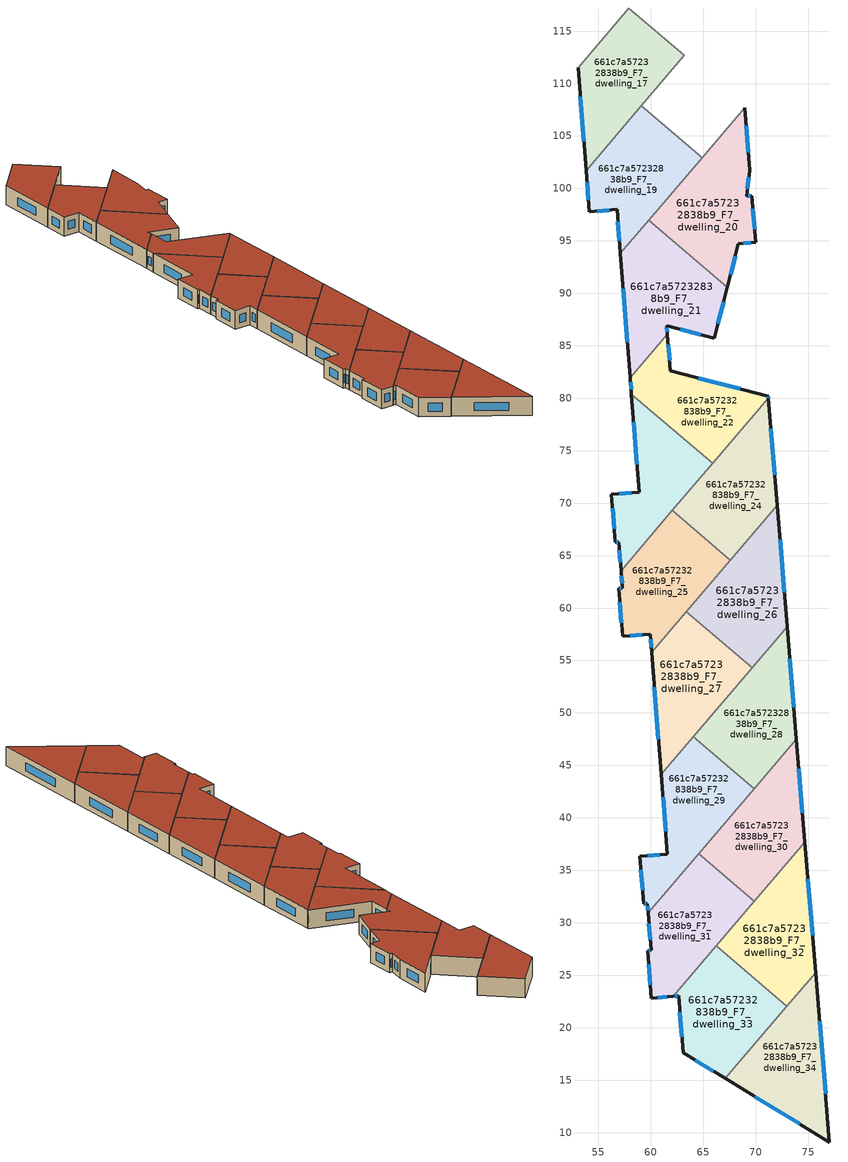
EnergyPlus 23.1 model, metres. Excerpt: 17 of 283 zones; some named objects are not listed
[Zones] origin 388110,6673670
661c7a57232838b9_F7_dwelling_17
 floor to 661c7a57232838b9_F6_dwelling_17 (EU_floor_Construction): 63.2,112.68 53.82,101.71 53.06,111.53 57.9,117.2 z21
 wall outside (EU_wall_Construction): 53.06,111.53 53.82,101.71 z21:24
 wall to 661c7a57232838b9_F7_dwelling_15 (EU_wall_Construction): 57.9,117.2 53.06,111.53 z21:24
 wall to 661c7a57232838b9_F7_dwelling_16 (EU_wall_Construction): 63.2,112.68 57.9,117.2 z21:24
 wall to 661c7a57232838b9_F7_dwelling_19 (EU_wall_Construction): 53.82,101.71 59.1,107.88 z21:24
 wall to 661c7a57232838b9_F7_dwelling_18 (EU_wall_Construction): 59.1,107.89 63.2,112.68 z21:24
 window (EU_Window_Construction): 53.28,108.72 53.6,104.51 z21.86:23.14
 roof outside (EU_roof_Construction): 53.82,101.71 63.2,112.68 57.9,117.2 53.06,111.53 z24
661c7a57232838b9_F7_dwelling_19
 floor to 661c7a57232838b9_F6_dwelling_19 (EU_floor_Construction): 64.89,102.94 57.1,93.82 56.77,97.99 54.13,97.79 53.82,101.71 59.1,107.88 z21
 wall outside (EU_wall_Construction): 53.82,101.71 54.13,97.79 56.77,97.99 57.1,93.82 z21:24
 wall to 661c7a57232838b9_F7_dwelling_18 (EU_wall_Construction): 64.89,102.94 59.1,107.88 z21:24
 wall to 661c7a57232838b9_F7_dwelling_21 (EU_wall_Construction): 57.1,93.82 59.8,96.99 z21:24
 wall to 661c7a57232838b9_F7_dwelling_20 (EU_wall_Construction): 59.8,96.99 64.89,102.94 z21:24
 window (EU_Window_Construction): 53.91,100.59 54.04,98.91 / 56.87,96.8 57.01,95.02 / 54.89,97.85 56.02,97.93 z21.86:23.14
 roof outside (EU_roof_Construction): 57.1,93.82 64.89,102.94 59.1,107.88 53.82,101.71 54.13,97.79 56.77,97.99 z24
661c7a57232838b9_F7_dwelling_20
 floor to 661c7a57232838b9_F6_dwelling_20 (EU_floor_Construction): 68.94,107.68 69.43,101.76 69.12,99.28 69.61,99.31 69.99,94.85 68.35,94.71 67.29,90.59 59.8,96.99 z21
 wall outside (EU_wall_Construction): 67.29,90.59 68.35,94.71 69.99,94.85 69.61,99.31 69.12,99.28 69.43,101.76 68.94,107.68 z21:24
 wall to 661c7a57232838b9_F7_dwelling_21 (EU_wall_Construction): 59.8,96.99 67.29,90.59 z21:24
 wall to 661c7a57232838b9_F7_dwelling_18 (EU_wall_Construction): 68.94,107.68 64.89,102.94 z21:24
 window (EU_Window_Construction): 69.21,99.99 69.34,101.05 / 69.47,99.3 69.26,99.29 / 69.88,96.13 69.72,98.04 / 68.82,94.75 69.52,94.81 / 67.59,91.77 68.05,93.54 / 69.29,103.45 69.08,105.99 z21.86:23.14
 roof outside (EU_roof_Construction): 67.29,90.59 68.35,94.71 69.99,94.85 69.61,99.31 69.12,99.28 69.43,101.76 68.94,107.68 59.8,96.99 z24
661c7a57232838b9_F7_dwelling_21
 floor to 661c7a57232838b9_F6_dwelling_21 (EU_floor_Construction): 67.29,90.59 66.03,85.7 61.51,86.93 61.58,86.12 58.03,81.96 57.1,93.82 59.8,96.99 z21
 wall outside (EU_wall_Construction): 57.1,93.82 58.03,81.96 / 61.58,86.12 61.51,86.93 66.03,85.7 67.29,90.59 z21:24
 wall to 661c7a57232838b9_F7_dwelling_22 (EU_wall_Construction): 58.03,81.96 61.58,86.12 z21:24
 window (EU_Window_Construction): 57.36,90.43 57.76,85.35 / 66.39,87.1 66.93,89.19 / 62.8,86.58 64.74,86.05 / 61.56,86.35 61.53,86.7 z21.86:23.14
 roof outside (EU_roof_Construction): 66.03,85.7 67.29,90.59 59.8,96.99 57.1,93.82 58.03,81.96 61.58,86.12 61.51,86.93 z24
661c7a57232838b9_F7_dwelling_22
 floor to 661c7a57232838b9_F6_dwelling_22 (EU_floor_Construction): 71.19,80.2 71.21,80.01 65.89,73.78 58.15,80.39 58.03,81.96 61.58,86.12 61.87,82.6 z21
 wall outside (EU_wall_Construction): 71.21,80.01 71.19,80.2 61.87,82.6 61.58,86.12 / 58.03,81.96 58.15,80.39 z21:24
 wall to 661c7a57232838b9_F7_dwelling_23 (EU_wall_Construction): 58.15,80.39 65.89,73.78 z21:24
 wall to 661c7a57232838b9_F7_dwelling_24 (EU_wall_Construction): 65.89,73.78 71.21,80.01 z21:24
 window (EU_Window_Construction): 61.79,83.6 61.66,85.11 / 68.53,80.89 64.53,81.91 / 71.21,80.07 71.2,80.15 / 58.06,81.51 58.11,80.84 z21.86:23.14
 roof outside (EU_roof_Construction): 65.89,73.78 71.21,80.01 71.19,80.2 61.87,82.6 61.58,86.12 58.03,81.96 58.15,80.39 z24
661c7a57232838b9_F7_dwelling_23
 floor to 661c7a57232838b9_F6_dwelling_23 (EU_floor_Construction): 65.89,73.78 57.16,63.57 56.95,66.29 56.6,66.26 56.24,70.83 58.88,71.03 58.15,80.39 z21
 wall outside (EU_wall_Construction): 58.15,80.39 58.88,71.03 56.24,70.83 56.6,66.26 56.95,66.29 57.16,63.57 z21:24
 wall to 661c7a57232838b9_F7_dwelling_25 (EU_wall_Construction): 57.16,63.57 62.06,69.3 z21:24
 wall to 661c7a57232838b9_F7_dwelling_24 (EU_wall_Construction): 62.06,69.3 65.89,73.78 z21:24
 window (EU_Window_Construction): 57.01,65.51 57.1,64.35 / 56.7,66.27 56.85,66.28 / 56.34,69.52 56.5,67.57 / 58.13,70.97 57,70.89 / 58.36,77.72 58.67,73.71 z21.86:23.14
 roof outside (EU_roof_Construction): 57.16,63.57 65.89,73.78 58.15,80.39 58.88,71.03 56.24,70.83 56.6,66.26 56.95,66.29 z24
661c7a57232838b9_F7_dwelling_24
 floor to 661c7a57232838b9_F6_dwelling_24 (EU_floor_Construction): 71.21,80.01 72.05,69.8 67.58,64.58 62.05,69.3 z21
 wall outside (EU_wall_Construction): 72.05,69.8 71.21,80.01 z21:24
 wall to 661c7a57232838b9_F7_dwelling_25 (EU_wall_Construction): 62.05,69.3 67.58,64.58 z21:24
 wall to 661c7a57232838b9_F7_dwelling_26 (EU_wall_Construction): 67.58,64.58 72.05,69.8 z21:24
 window (EU_Window_Construction): 71.81,72.72 71.45,77.09 z21.86:23.14
 roof outside (EU_roof_Construction): 67.58,64.58 72.05,69.8 71.21,80.01 62.05,69.3 z24
661c7a57232838b9_F7_dwelling_25
 floor to 661c7a57232838b9_F6_dwelling_25 (EU_floor_Construction): 67.58,64.58 60.08,55.79 59.94,57.52 57.3,57.31 56.94,61.87 57.29,61.9 57.16,63.57 62.05,69.3 z21
 wall outside (EU_wall_Construction): 57.16,63.57 57.29,61.9 56.94,61.87 57.3,57.31 59.94,57.52 60.08,55.79 z21:24
 wall to 661c7a57232838b9_F7_dwelling_27 (EU_wall_Construction): 60.08,55.79 63.39,59.66 z21:24
 wall to 661c7a57232838b9_F7_dwelling_26 (EU_wall_Construction): 63.39,59.66 67.58,64.58 z21:24
 window (EU_Window_Construction): 57.04,60.57 57.2,58.61 / 57.19,61.89 57.04,61.88 / 57.2,63.09 57.25,62.38 / 59.98,57.02 60.04,56.28 / 58.05,57.37 59.19,57.46 z21.86:23.14
 roof outside (EU_roof_Construction): 60.08,55.79 67.58,64.58 62.05,69.3 57.16,63.57 57.29,61.9 56.94,61.87 57.3,57.31 59.94,57.52 z24
661c7a57232838b9_F7_dwelling_26
 floor to 661c7a57232838b9_F6_dwelling_26 (EU_floor_Construction): 72.05,69.8 73,58.2 69.67,54.3 63.39,59.66 z21
 wall outside (EU_wall_Construction): 73,58.2 72.05,69.8 z21:24
 wall to 661c7a57232838b9_F7_dwelling_27 (EU_wall_Construction): 63.39,59.66 69.67,54.3 z21:24
 wall to 661c7a57232838b9_F7_dwelling_28 (EU_wall_Construction): 69.67,54.3 73,58.2 z21:24
 window (EU_Window_Construction): 72.73,61.51 72.32,66.48 z21.86:23.14
 roof outside (EU_roof_Construction): 69.67,54.3 73,58.2 72.05,69.8 63.39,59.66 z24
661c7a57232838b9_F7_dwelling_27
 floor to 661c7a57232838b9_F6_dwelling_27 (EU_floor_Construction): 69.67,54.3 60.99,44.14 60.08,55.79 63.39,59.66 z21
 wall outside (EU_wall_Construction): 60.08,55.79 60.99,44.14 z21:24
 wall to 661c7a57232838b9_F7_dwelling_29 (EU_wall_Construction): 60.99,44.14 64.04,47.72 z21:24
 wall to 661c7a57232838b9_F7_dwelling_28 (EU_wall_Construction): 64.04,47.72 69.67,54.3 z21:24
 window (EU_Window_Construction): 60.34,52.46 60.73,47.47 z21.86:23.14
 roof outside (EU_roof_Construction): 60.99,44.14 69.67,54.3 63.39,59.66 60.08,55.79 z24
661c7a57232838b9_F7_dwelling_28
 floor to 661c7a57232838b9_F6_dwelling_28 (EU_floor_Construction): 73,58.2 73.88,47.5 69.83,42.77 64.04,47.72 z21
 wall outside (EU_wall_Construction): 73.88,47.5 73,58.2 z21:24
 wall to 661c7a57232838b9_F7_dwelling_29 (EU_wall_Construction): 64.04,47.72 69.83,42.77 z21:24
 wall to 661c7a57232838b9_F7_dwelling_30 (EU_wall_Construction): 69.83,42.77 73.88,47.5 z21:24
 window (EU_Window_Construction): 73.63,50.56 73.25,55.14 z21.86:23.14
 roof outside (EU_roof_Construction): 69.83,42.77 73.88,47.5 73,58.2 64.04,47.72 z24
661c7a57232838b9_F7_dwelling_29
 floor to 661c7a57232838b9_F6_dwelling_29 (EU_floor_Construction): 69.83,42.77 59.74,30.95 59.66,31.83 59.32,31.8 58.94,36.32 61.58,36.54 60.99,44.14 64.04,47.72 z21
 wall outside (EU_wall_Construction): 60.99,44.14 61.58,36.54 58.94,36.32 59.32,31.8 59.66,31.83 59.74,30.95 z21:24
 wall to 661c7a57232838b9_F7_dwelling_31 (EU_wall_Construction): 59.74,30.95 64.54,36.58 z21:24
 wall to 661c7a57232838b9_F7_dwelling_30 (EU_wall_Construction): 64.54,36.58 69.83,42.77 z21:24
 window (EU_Window_Construction): 59.68,31.58 59.72,31.2 / 59.41,31.81 59.56,31.82 / 59.05,35.03 59.21,33.09 / 60.83,36.47 59.7,36.38 / 61.16,41.97 61.41,38.71 z21.86:23.14
 roof outside (EU_roof_Construction): 61.58,36.54 58.94,36.32 59.32,31.8 59.66,31.83 59.74,30.95 69.83,42.77 64.04,47.72 60.99,44.14 z24
661c7a57232838b9_F7_dwelling_30
 floor to 661c7a57232838b9_F6_dwelling_30 (EU_floor_Construction): 73.88,47.5 74.68,37.67 69.86,32.03 64.54,36.58 z21
 wall outside (EU_wall_Construction): 74.68,37.67 73.88,47.5 z21:24
 wall to 661c7a57232838b9_F7_dwelling_31 (EU_wall_Construction): 64.54,36.58 69.86,32.03 z21:24
 wall to 661c7a57232838b9_F7_dwelling_32 (EU_wall_Construction): 69.86,32.03 74.68,37.67 z21:24
 window (EU_Window_Construction): 74.45,40.48 74.11,44.69 z21.86:23.14
 roof outside (EU_roof_Construction): 69.86,32.03 74.68,37.67 73.88,47.5 64.54,36.58 z24
661c7a57232838b9_F7_dwelling_31
 floor to 661c7a57232838b9_F6_dwelling_31 (EU_floor_Construction): 69.86,32.03 62.13,22.98 60.05,22.81 59.68,27.33 60.03,27.36 59.74,30.95 64.54,36.58 z21
 wall outside (EU_wall_Construction): 59.74,30.95 60.03,27.36 59.68,27.33 60.05,22.81 62.13,22.98 z21:24
 wall to 661c7a57232838b9_F7_dwelling_33 (EU_wall_Construction): 62.13,22.98 66.23,27.78 z21:24
 wall to 661c7a57232838b9_F7_dwelling_32 (EU_wall_Construction): 66.23,27.78 69.86,32.03 z21:24
 window (EU_Window_Construction): 59.93,27.35 59.78,27.34 / 59.82,29.92 59.95,28.39 / 60.65,22.86 61.53,22.93 / 59.79,26.04 59.95,24.1 z21.86:23.14
 roof outside (EU_roof_Construction): 62.13,22.98 69.86,32.03 64.54,36.58 59.74,30.95 60.03,27.36 59.68,27.33 60.05,22.81 z24
661c7a57232838b9_F7_dwelling_32
 floor to 661c7a57232838b9_F6_dwelling_32 (EU_floor_Construction): 74.68,37.67 75.7,25.24 72.97,22.03 66.23,27.78 z21
 wall outside (EU_wall_Construction): 75.7,25.24 74.68,37.67 z21:24
 wall to 661c7a57232838b9_F7_dwelling_33 (EU_wall_Construction): 66.23,27.78 72.97,22.03 z21:24
 wall to 661c7a57232838b9_F7_dwelling_34 (EU_wall_Construction): 72.97,22.03 75.7,25.24 z21:24
 window (EU_Window_Construction): 75.41,28.79 74.97,34.12 z21.86:23.14
 roof outside (EU_roof_Construction): 72.97,22.03 75.7,25.24 74.68,37.67 66.23,27.78 z24
661c7a57232838b9_F7_dwelling_33
 floor to 661c7a57232838b9_F6_dwelling_33 (EU_floor_Construction): 72.97,22.03 67.09,15.16 63.09,17.59 62.64,23.02 62.13,22.98 66.23,27.78 z21
 wall outside (EU_wall_Construction): 62.13,22.98 62.64,23.02 63.09,17.59 67.09,15.16 z21:24
 wall to 661c7a57232838b9_F7_dwelling_34 (EU_wall_Construction): 67.09,15.16 72.96,22.03 z21:24
 window (EU_Window_Construction): 62.28,22.99 62.5,23.01 / 64.23,16.9 65.94,15.85 / 62.77,21.47 62.96,19.14 z21.86:23.14
 roof outside (EU_roof_Construction): 67.09,15.16 72.97,22.03 66.23,27.78 62.13,22.98 62.64,23.02 63.09,17.59 z24
661c7a57232838b9_F7_dwelling_34
 floor to 661c7a57232838b9_F6_dwelling_34 (EU_floor_Construction): 75.7,25.24 77.03,9.09 67.09,15.16 z21
 wall outside (EU_wall_Construction): 67.09,15.16 77.03,9.09 75.7,25.24 z21:24
 window (EU_Window_Construction): 76.65,13.71 76.08,20.63 / 69.93,13.42 74.19,10.83 z21.86:23.14
 roof outside (EU_roof_Construction): 77.03,9.09 75.7,25.24 67.09,15.16 z24
[Building]
EU S2 Campaign: North Axis=0; Terrain=City; Solar Distribution=FullExterior
[Site:Location]
Helsinki-Vantaa.AP: Latitude=60.317; Longitude=24.963; Time Zone=2; Elevation=54.6
[SizingPeriod:WeatherFileDays]
AnnualSizingPeriod: Begin Month=1; Begin Day of Month=1; End Month=12; End Day of Month=31; Day of Week for Start Day=Monday; Use Weather File Daylight Saving Period=No; Use Weather File Rain and Snow Indicators=No
[MATERIAL]
EU_InternalMass_Material: Roughness=MediumRough; Thickness=0.1; Conductivity=1; Density=1800; Specific Heat=900; Thermal Absorptance=0.9; Solar Absorptance=0.7; Visible Absorptance=0.7
[MATERIAL:NOMASS] Roughness=MediumRough; Thermal Absorptance=0.9; Solar Absorptance=0.7; Visible Absorptance=0.7
Name | Thermal Resistance
EU_wall_NoMass | 5.91765
EU_roof_NoMass | 11.1778
EU_floor_NoMass | 6.2875
[WINDOWMATERIAL:SIMPLEGLAZINGSYSTEM]
EU_Window_SimpleGlazing: UFactor=0.994035; Solar Heat Gain Coefficient=0.7; Visible Transmittance=0.7
[CONSTRUCTION]
EU_wall_Construction: EU_wall_NoMass
EU_roof_Construction: EU_roof_NoMass
EU_floor_Construction: EU_floor_NoMass
EU_Window_Construction: EU_Window_SimpleGlazing
EU_InternalMass_Construction: EU_InternalMass_Material
[ZONE] Type=1; Multiplier=1; Ceiling Height=autocalculate; Floor Area=autocalculate; Part of Total Floor Area=Yes
Name | Volume
661c7a57232838b9_F7_dwelling_17; 661c7a57232838b9_F7_dwelling_30 | 228.66
661c7a57232838b9_F7_dwelling_19 | 228.667
661c7a57232838b9_F7_dwelling_20 | 254.632
661c7a57232838b9_F7_dwelling_21 | 254.65
661c7a57232838b9_F7_dwelling_22 | 202.688
661c7a57232838b9_F7_dwelling_23 | 202.687
661c7a57232838b9_F7_dwelling_24 | 228.665
661c7a57232838b9_F7_dwelling_25 | 228.644
661c7a57232838b9_F7_dwelling_26 | 228.668
661c7a57232838b9_F7_dwelling_27 | 228.65
661c7a57232838b9_F7_dwelling_28; 661c7a57232838b9_F7_dwelling_34 | 228.672
661c7a57232838b9_F7_dwelling_29 | 228.681
661c7a57232838b9_F7_dwelling_31 | 228.628
661c7a57232838b9_F7_dwelling_32 | 228.674
661c7a57232838b9_F7_dwelling_33 | 228.654
[INTERNALMASS] Construction=EU_InternalMass_Construction
Name | Zone or ZoneList | Surface Area
661c7a57232838b9_F7_dwelling_17_EU_InternalMass | 661c7a57232838b9_F7_dwelling_17 | 76.221
661c7a57232838b9_F7_dwelling_19_EU_InternalMass | 661c7a57232838b9_F7_dwelling_19 | 76.2228
661c7a57232838b9_F7_dwelling_20_EU_InternalMass | 661c7a57232838b9_F7_dwelling_20 | 84.8793
661c7a57232838b9_F7_dwelling_21_EU_InternalMass | 661c7a57232838b9_F7_dwelling_21 | 84.8827
661c7a57232838b9_F7_dwelling_22_EU_InternalMass | 661c7a57232838b9_F7_dwelling_22 | 67.561
661c7a57232838b9_F7_dwelling_23_EU_InternalMass | 661c7a57232838b9_F7_dwelling_23 | 67.5632
661c7a57232838b9_F7_dwelling_24_EU_InternalMass | 661c7a57232838b9_F7_dwelling_24 | 76.2218
661c7a57232838b9_F7_dwelling_25_EU_InternalMass | 661c7a57232838b9_F7_dwelling_25 | 76.2144
661c7a57232838b9_F7_dwelling_26_EU_InternalMass | 661c7a57232838b9_F7_dwelling_26 | 76.2258
661c7a57232838b9_F7_dwelling_27_EU_InternalMass | 661c7a57232838b9_F7_dwelling_27 | 76.2132
661c7a57232838b9_F7_dwelling_28_EU_InternalMass | 661c7a57232838b9_F7_dwelling_28 | 76.2198
661c7a57232838b9_F7_dwelling_29_EU_InternalMass | 661c7a57232838b9_F7_dwelling_29 | 76.2285
661c7a57232838b9_F7_dwelling_30_EU_InternalMass | 661c7a57232838b9_F7_dwelling_30 | 76.2175
661c7a57232838b9_F7_dwelling_31_EU_InternalMass | 661c7a57232838b9_F7_dwelling_31 | 76.2077
661c7a57232838b9_F7_dwelling_32_EU_InternalMass | 661c7a57232838b9_F7_dwelling_32 | 76.2223
661c7a57232838b9_F7_dwelling_33_EU_InternalMass | 661c7a57232838b9_F7_dwelling_33 | 76.2184
661c7a57232838b9_F7_dwelling_34_EU_InternalMass | 661c7a57232838b9_F7_dwelling_34 | 76.224
[OTHEREQUIPMENT] Fuel Type=Electricity; Design Level Calculation Method=Watts/Area; Power per Zone Floor Area=1; Fraction Latent=0; Fraction Radiant=0; Fraction Lost=0; Carbon Dioxide Generation Rate=0; EndUse Subcategory=EU_Step8_InternalGains
Name | Zone or ZoneList or Space or SpaceList | Schedule
EU_Step8_InternalGain_661c7a57232838b9_F7_dwelling_17_f000 | 661c7a57232838b9_F7_dwelling_17 | EU_Step8_GainSchedule_661c7a57232838b9_F7_dwelling_17_f000
EU_Step8_InternalGain_661c7a57232838b9_F7_dwelling_19_f000 | 661c7a57232838b9_F7_dwelling_19 | EU_Step8_GainSchedule_661c7a57232838b9_F7_dwelling_19_f000
EU_Step8_InternalGain_661c7a57232838b9_F7_dwelling_20_f000 | 661c7a57232838b9_F7_dwelling_20 | EU_Step8_GainSchedule_661c7a57232838b9_F7_dwelling_20_f000
EU_Step8_InternalGain_661c7a57232838b9_F7_dwelling_21_f000 | 661c7a57232838b9_F7_dwelling_21 | EU_Step8_GainSchedule_661c7a57232838b9_F7_dwelling_21_f000
EU_Step8_InternalGain_661c7a57232838b9_F7_dwelling_22_f000 | 661c7a57232838b9_F7_dwelling_22 | EU_Step8_GainSchedule_661c7a57232838b9_F7_dwelling_22_f000
EU_Step8_InternalGain_661c7a57232838b9_F7_dwelling_23_f000 | 661c7a57232838b9_F7_dwelling_23 | EU_Step8_GainSchedule_661c7a57232838b9_F7_dwelling_23_f000
EU_Step8_InternalGain_661c7a57232838b9_F7_dwelling_24_f000 | 661c7a57232838b9_F7_dwelling_24 | EU_Step8_GainSchedule_661c7a57232838b9_F7_dwelling_24_f000
EU_Step8_InternalGain_661c7a57232838b9_F7_dwelling_25_f000 | 661c7a57232838b9_F7_dwelling_25 | EU_Step8_GainSchedule_661c7a57232838b9_F7_dwelling_25_f000
EU_Step8_InternalGain_661c7a57232838b9_F7_dwelling_26_f000 | 661c7a57232838b9_F7_dwelling_26 | EU_Step8_GainSchedule_661c7a57232838b9_F7_dwelling_26_f000
EU_Step8_InternalGain_661c7a57232838b9_F7_dwelling_27_f000 | 661c7a57232838b9_F7_dwelling_27 | EU_Step8_GainSchedule_661c7a57232838b9_F7_dwelling_27_f000
EU_Step8_InternalGain_661c7a57232838b9_F7_dwelling_28_f000 | 661c7a57232838b9_F7_dwelling_28 | EU_Step8_GainSchedule_661c7a57232838b9_F7_dwelling_28_f000
EU_Step8_InternalGain_661c7a57232838b9_F7_dwelling_29_f000 | 661c7a57232838b9_F7_dwelling_29 | EU_Step8_GainSchedule_661c7a57232838b9_F7_dwelling_29_f000
EU_Step8_InternalGain_661c7a57232838b9_F7_dwelling_30_f000 | 661c7a57232838b9_F7_dwelling_30 | EU_Step8_GainSchedule_661c7a57232838b9_F7_dwelling_30_f000
EU_Step8_InternalGain_661c7a57232838b9_F7_dwelling_31_f000 | 661c7a57232838b9_F7_dwelling_31 | EU_Step8_GainSchedule_661c7a57232838b9_F7_dwelling_31_f000
EU_Step8_InternalGain_661c7a57232838b9_F7_dwelling_32_f000 | 661c7a57232838b9_F7_dwelling_32 | EU_Step8_GainSchedule_661c7a57232838b9_F7_dwelling_32_f000
EU_Step8_InternalGain_661c7a57232838b9_F7_dwelling_33_f000 | 661c7a57232838b9_F7_dwelling_33 | EU_Step8_GainSchedule_661c7a57232838b9_F7_dwelling_33_f000
EU_Step8_InternalGain_661c7a57232838b9_F7_dwelling_34_f000 | 661c7a57232838b9_F7_dwelling_34 | EU_Step8_GainSchedule_661c7a57232838b9_F7_dwelling_34_f000
[ZONEVENTILATION:DESIGNFLOWRATE] Schedule=EU_AlwaysOn; Design Flow Rate Calculation Method=AirChanges/Hour; Air Changes per Hour=0.596421; Ventilation Type=Natural; Fan Pressure Rise=0; Fan Total Efficiency=1; Constant Term Coefficient=1; Temperature Term Coefficient=0; Velocity Term Coefficient=0; Velocity Squared Term Coefficient=0; Minimum Indoor Temperature=-100; Maximum Indoor Temperature=100; Delta Temperature=-100; Minimum Outdoor Temperature=-100; Maximum Outdoor Temperature=100; Maximum Wind Speed=40
Name | Zone or ZoneList or Space or SpaceList
EU_ConstantAir_661c7a57232838b9_F7_dwelling_17 | 661c7a57232838b9_F7_dwelling_17
EU_ConstantAir_661c7a57232838b9_F7_dwelling_19 | 661c7a57232838b9_F7_dwelling_19
EU_ConstantAir_661c7a57232838b9_F7_dwelling_20 | 661c7a57232838b9_F7_dwelling_20
EU_ConstantAir_661c7a57232838b9_F7_dwelling_21 | 661c7a57232838b9_F7_dwelling_21
EU_ConstantAir_661c7a57232838b9_F7_dwelling_22 | 661c7a57232838b9_F7_dwelling_22
EU_ConstantAir_661c7a57232838b9_F7_dwelling_23 | 661c7a57232838b9_F7_dwelling_23
EU_ConstantAir_661c7a57232838b9_F7_dwelling_24 | 661c7a57232838b9_F7_dwelling_24
EU_ConstantAir_661c7a57232838b9_F7_dwelling_25 | 661c7a57232838b9_F7_dwelling_25
EU_ConstantAir_661c7a57232838b9_F7_dwelling_26 | 661c7a57232838b9_F7_dwelling_26
EU_ConstantAir_661c7a57232838b9_F7_dwelling_27 | 661c7a57232838b9_F7_dwelling_27
EU_ConstantAir_661c7a57232838b9_F7_dwelling_28 | 661c7a57232838b9_F7_dwelling_28
EU_ConstantAir_661c7a57232838b9_F7_dwelling_29 | 661c7a57232838b9_F7_dwelling_29
EU_ConstantAir_661c7a57232838b9_F7_dwelling_30 | 661c7a57232838b9_F7_dwelling_30
EU_ConstantAir_661c7a57232838b9_F7_dwelling_31 | 661c7a57232838b9_F7_dwelling_31
EU_ConstantAir_661c7a57232838b9_F7_dwelling_32 | 661c7a57232838b9_F7_dwelling_32
EU_ConstantAir_661c7a57232838b9_F7_dwelling_33 | 661c7a57232838b9_F7_dwelling_33
EU_ConstantAir_661c7a57232838b9_F7_dwelling_34 | 661c7a57232838b9_F7_dwelling_34
[HVACTEMPLATE:ZONE:IDEALLOADSAIRSYSTEM] System Availability Schedule=EU_AlwaysOn; Maximum Heating Supply Air Temperature=50; Minimum Cooling Supply Air Temperature=13; Maximum Heating Supply Air Humidity Ratio=0.0156; Minimum Cooling Supply Air Humidity Ratio=0.0077; Heating Limit=NoLimit; Cooling Limit=NoLimit; Heating Availability Schedule=EU_AlwaysOn; Cooling Availability Schedule=EU_CoolingOff; Dehumidification Control Type=ConstantSensibleHeatRatio; Cooling Sensible Heat Ratio=0.7; Dehumidification Setpoint=60; Humidification Control Type=None; Humidification Setpoint=30; Outdoor Air Method=None; Outdoor Air Flow Rate per Person=0.00944; Outdoor Air Flow Rate per Zone Floor Area=0; Outdoor Air Flow Rate per Zone=0; Demand Controlled Ventilation Type=None; Outdoor Air Economizer Type=NoEconomizer; Heat Recovery Type=None; Sensible Heat Recovery Effectiveness=0.7; Latent Heat Recovery Effectiveness=0.65
Name | Template Thermostat
661c7a57232838b9_F7_dwelling_17 | EU_HeatOnly_661c7a57232838b9_F7_dwelling_17
661c7a57232838b9_F7_dwelling_19 | EU_HeatOnly_661c7a57232838b9_F7_dwelling_19
661c7a57232838b9_F7_dwelling_20 | EU_HeatOnly_661c7a57232838b9_F7_dwelling_20
661c7a57232838b9_F7_dwelling_21 | EU_HeatOnly_661c7a57232838b9_F7_dwelling_21
661c7a57232838b9_F7_dwelling_22 | EU_HeatOnly_661c7a57232838b9_F7_dwelling_22
661c7a57232838b9_F7_dwelling_23 | EU_HeatOnly_661c7a57232838b9_F7_dwelling_23
661c7a57232838b9_F7_dwelling_24 | EU_HeatOnly_661c7a57232838b9_F7_dwelling_24
661c7a57232838b9_F7_dwelling_25 | EU_HeatOnly_661c7a57232838b9_F7_dwelling_25
661c7a57232838b9_F7_dwelling_26 | EU_HeatOnly_661c7a57232838b9_F7_dwelling_26
661c7a57232838b9_F7_dwelling_27 | EU_HeatOnly_661c7a57232838b9_F7_dwelling_27
661c7a57232838b9_F7_dwelling_28 | EU_HeatOnly_661c7a57232838b9_F7_dwelling_28
661c7a57232838b9_F7_dwelling_29 | EU_HeatOnly_661c7a57232838b9_F7_dwelling_29
661c7a57232838b9_F7_dwelling_30 | EU_HeatOnly_661c7a57232838b9_F7_dwelling_30
661c7a57232838b9_F7_dwelling_31 | EU_HeatOnly_661c7a57232838b9_F7_dwelling_31
661c7a57232838b9_F7_dwelling_32 | EU_HeatOnly_661c7a57232838b9_F7_dwelling_32
661c7a57232838b9_F7_dwelling_33 | EU_HeatOnly_661c7a57232838b9_F7_dwelling_33
661c7a57232838b9_F7_dwelling_34 | EU_HeatOnly_661c7a57232838b9_F7_dwelling_34
[SIZING:ZONE] Zone Cooling Design Supply Air Temperature Input Method=SupplyAirTemperature; Zone Cooling Design Supply Air Temperature=13; Zone Heating Design Supply Air Temperature Input Method=SupplyAirTemperature; Zone Heating Design Supply Air Temperature=50; Zone Cooling Design Supply Air Humidity Ratio=0.008; Zone Heating Design Supply Air Humidity Ratio=0.008; Cooling Design Air Flow Method=DesignDay; Cooling Design Air Flow Rate=0; Cooling Minimum Air Flow per Zone Floor Area=0.000762; Cooling Minimum Air Flow=0; Cooling Minimum Air Flow Fraction=0.2; Heating Design Air Flow Method=DesignDay; Heating Design Air Flow Rate=0; Heating Maximum Air Flow per Zone Floor Area=0.002032; Heating Maximum Air Flow=0.141576; Heating Maximum Air Flow Fraction=0.3; Account for Dedicated Outdoor Air System=No; Dedicated Outdoor Air System Control Strategy=NeutralSupplyAir; Dedicated Outdoor Air Low Setpoint Temperature for Design=autosize; Dedicated Outdoor Air High Setpoint Temperature for Design=autosize; Zone Load Sizing Method=Sensible Load Only No Latent Load; Zone Latent Cooling Design Supply Air Humidity Ratio Input Method=HumidityRatioDifference; Zone Cooling Design Supply Air Humidity Ratio Difference=0.005; Zone Latent Heating Design Supply Air Humidity Ratio Input Method=HumidityRatioDifference; Zone Humidification Design Supply Air Humidity Ratio Difference=0.005
661c7a57232838b9_F7_dwelling_17; 661c7a57232838b9_F7_dwelling_19; 661c7a57232838b9_F7_dwelling_20; 661c7a57232838b9_F7_dwelling_21; 661c7a57232838b9_F7_dwelling_22; 661c7a57232838b9_F7_dwelling_23; 661c7a57232838b9_F7_dwelling_24; 661c7a57232838b9_F7_dwelling_25; 661c7a57232838b9_F7_dwelling_26; 661c7a57232838b9_F7_dwelling_27; 661c7a57232838b9_F7_dwelling_28; 661c7a57232838b9_F7_dwelling_29; 661c7a57232838b9_F7_dwelling_30; 661c7a57232838b9_F7_dwelling_31; 661c7a57232838b9_F7_dwelling_32; 661c7a57232838b9_F7_dwelling_33; 661c7a57232838b9_F7_dwelling_34
[SCHEDULE:CONSTANT]
Name | Hourly Value
EU_AlwaysOn | 1
EU_CoolingOff | 0
[SCHEDULE:FILE] Column Number=1; Rows to Skip at Top=0; Number of Hours of Data=8760; Column Separator=Comma; Interpolate to Timestep=No; Minutes per Item=60; Adjust Schedule for Daylight Savings=Yes
Name | File
EU_Step8_GainSchedule_661c7a57232838b9_F7_dwelling_17_f000 | ../../schedules/661c7a57232838b9/661c7a57232838b9_F7_dwelling_17_f000_gain.csv
EU_Step8_GainSchedule_661c7a57232838b9_F7_dwelling_19_f000 | ../../schedules/661c7a57232838b9/661c7a57232838b9_F7_dwelling_19_f000_gain.csv
EU_Step8_GainSchedule_661c7a57232838b9_F7_dwelling_20_f000 | ../../schedules/661c7a57232838b9/661c7a57232838b9_F7_dwelling_20_f000_gain.csv
EU_Step8_GainSchedule_661c7a57232838b9_F7_dwelling_21_f000 | ../../schedules/661c7a57232838b9/661c7a57232838b9_F7_dwelling_21_f000_gain.csv
EU_Step8_GainSchedule_661c7a57232838b9_F7_dwelling_22_f000 | ../../schedules/661c7a57232838b9/661c7a57232838b9_F7_dwelling_22_f000_gain.csv
EU_Step8_GainSchedule_661c7a57232838b9_F7_dwelling_23_f000 | ../../schedules/661c7a57232838b9/661c7a57232838b9_F7_dwelling_23_f000_gain.csv
EU_Step8_GainSchedule_661c7a57232838b9_F7_dwelling_24_f000 | ../../schedules/661c7a57232838b9/661c7a57232838b9_F7_dwelling_24_f000_gain.csv
EU_Step8_GainSchedule_661c7a57232838b9_F7_dwelling_25_f000 | ../../schedules/661c7a57232838b9/661c7a57232838b9_F7_dwelling_25_f000_gain.csv
EU_Step8_GainSchedule_661c7a57232838b9_F7_dwelling_26_f000 | ../../schedules/661c7a57232838b9/661c7a57232838b9_F7_dwelling_26_f000_gain.csv
EU_Step8_GainSchedule_661c7a57232838b9_F7_dwelling_27_f000 | ../../schedules/661c7a57232838b9/661c7a57232838b9_F7_dwelling_27_f000_gain.csv
EU_Step8_GainSchedule_661c7a57232838b9_F7_dwelling_28_f000 | ../../schedules/661c7a57232838b9/661c7a57232838b9_F7_dwelling_28_f000_gain.csv
EU_Step8_GainSchedule_661c7a57232838b9_F7_dwelling_29_f000 | ../../schedules/661c7a57232838b9/661c7a57232838b9_F7_dwelling_29_f000_gain.csv
EU_Step8_GainSchedule_661c7a57232838b9_F7_dwelling_30_f000 | ../../schedules/661c7a57232838b9/661c7a57232838b9_F7_dwelling_30_f000_gain.csv
EU_Step8_GainSchedule_661c7a57232838b9_F7_dwelling_31_f000 | ../../schedules/661c7a57232838b9/661c7a57232838b9_F7_dwelling_31_f000_gain.csv
EU_Step8_GainSchedule_661c7a57232838b9_F7_dwelling_32_f000 | ../../schedules/661c7a57232838b9/661c7a57232838b9_F7_dwelling_32_f000_gain.csv
EU_Step8_GainSchedule_661c7a57232838b9_F7_dwelling_33_f000 | ../../schedules/661c7a57232838b9/661c7a57232838b9_F7_dwelling_33_f000_gain.csv
EU_Step8_GainSchedule_661c7a57232838b9_F7_dwelling_34_f000 | ../../schedules/661c7a57232838b9/661c7a57232838b9_F7_dwelling_34_f000_gain.csv
